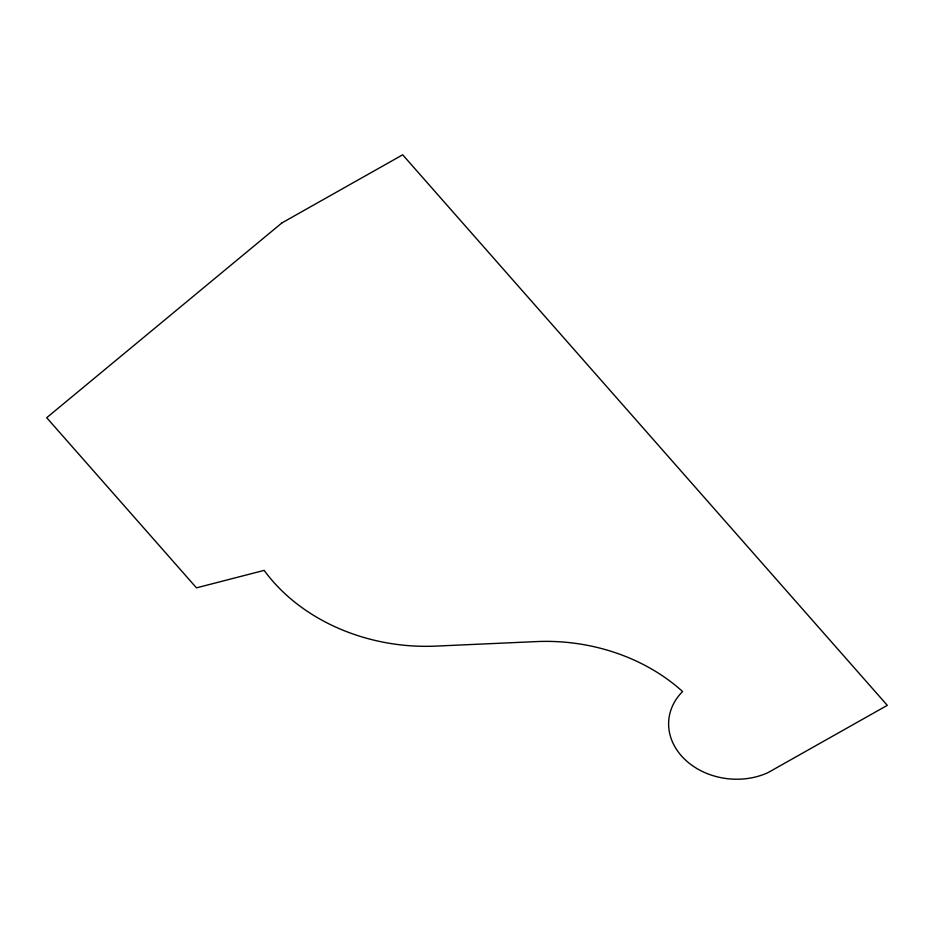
<?xml version="1.0" encoding="UTF-8"?>
<svg xmlns="http://www.w3.org/2000/svg" width="934" height="934" viewBox="0 0 934 934"><rect width="100%" height="100%" fill="white"/><g stroke="black" fill="none" stroke-linecap="round" stroke-linejoin="round"><path stroke-width="1.4" d="M281.905 222.922L46.7 417.708L196.467 587.848L264.17 570.382A180.752 146.229 5.6 0 0 435.933 646.106L534.937 641.658A176.666 142.925 5.6 0 1 682.591 691.534A65.555 53.028 5.6 0 0 685.089 759.657A65.555 53.028 5.6 0 0 768.005 772.628L887.3 705.345L402.682 154.81L281.905 222.922"/></g></svg>
